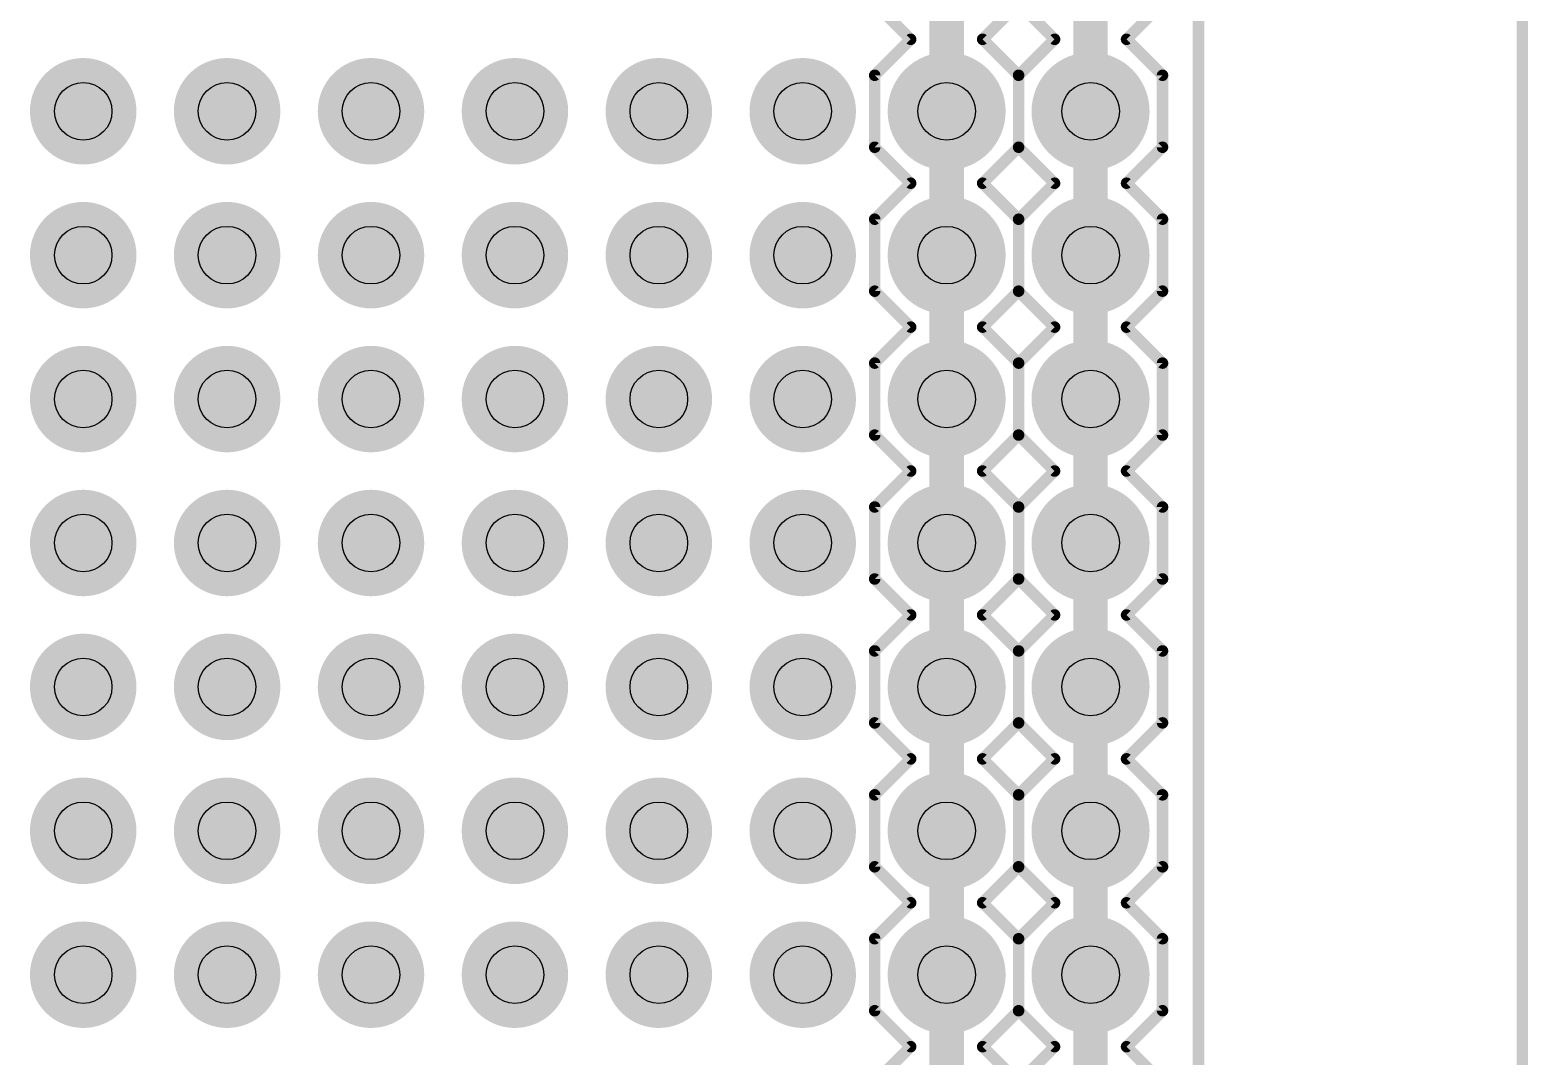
# Model space of a CAD drawing. Extents: x -27 to 84, y -12 to 86.
# Drawn here: x 57.48 to 83.92, y 15.07 to 33.19 of the extents above; entities that cross this region are included whole.
import ezdxf

# ---------------------------------------------------------------- set-up
doc = ezdxf.new("R2010")
doc.units = 0
for name, color, linetype in [('1', 12, 'CONTINUOUS'), ('17', 110, 'CONTINUOUS'), ('18', 110, 'CONTINUOUS'), ('20', 53, 'CONTINUOUS'), ('21', 41, 'CONTINUOUS'), ('29', 253, 'CONTINUOUS'), ('30', 253, 'CONTINUOUS'), ('44', 253, 'CONTINUOUS'), ('51', 53, 'CONTINUOUS')]:
    doc.layers.add(name, color=color, linetype=linetype)

# ---------------------------------------------------------------- blocks, each defined once
blk = doc.blocks.new('RECT')
blk.add_solid([(-0.5, -0.5), (0.5, -0.5), (-0.5, 0.5), (0.5, 0.5)])
blk = doc.blocks.new('ROUNDP')
at = {"const_width": 0.5}
blk.add_lwpolyline([(0, -0.25, 1), (0, 0.25, 1), (0, -0.25)], format="xyb", dxfattribs=at)
blk = doc.blocks.new('ROUNDV')
at = {"const_width": 0.5}
blk.add_lwpolyline([(0, -0.25, 1), (0, 0.25, 1), (0, -0.25)], format="xyb", dxfattribs=at)

msp = doc.modelspace()

# ---------------------------------------------------------------- linework, layer by layer
at = {"layer": '1', "const_width": 0.6096}
for points in [[(73.66, 31.75), (73.66, 34.29)], [(76.2, 31.75), (76.2, 34.29)], [(73.66, 29.21), (73.66, 31.75)], [(76.2, 29.21), (76.2, 31.75)], [(73.66, 26.67), (73.66, 29.21)], [(76.2, 26.67), (76.2, 29.21)], [(73.66, 24.13), (73.66, 26.67)], [(76.2, 24.13), (76.2, 26.67)], [(73.66, 21.59), (73.66, 24.13)], [(76.2, 21.59), (76.2, 24.13)], [(73.66, 19.05), (73.66, 21.59)], [(76.2, 19.05), (76.2, 21.59)], [(73.66, 16.51), (73.66, 19.05)], [(76.2, 16.51), (76.2, 19.05)], [(73.66, 13.97), (73.66, 16.51)], [(76.2, 13.97), (76.2, 16.51)]]:
    msp.add_lwpolyline(points, dxfattribs=at)
at = {"layer": '1', "const_width": 0.3048}
for points in [[(73.8124, 31.75, 1), (73.5076, 31.75)], [(76.3524, 31.75, 1), (76.0476, 31.75)], [(73.5076, 31.75, 1), (73.8124, 31.75)], [(76.0476, 31.75, 1), (76.3524, 31.75)], [(73.8124, 29.21, 1), (73.5076, 29.21)], [(73.5076, 29.21, 1), (73.8124, 29.21)], [(76.3524, 29.21, 1), (76.0476, 29.21)], [(76.0476, 29.21, 1), (76.3524, 29.21)], [(73.8124, 26.67, 1), (73.5076, 26.67)], [(76.3524, 26.67, 1), (76.0476, 26.67)], [(73.5076, 26.67, 1), (73.8124, 26.67)], [(76.0476, 26.67, 1), (76.3524, 26.67)], [(73.8124, 24.13, 1), (73.5076, 24.13)], [(76.3524, 24.13, 1), (76.0476, 24.13)], [(73.5076, 24.13, 1), (73.8124, 24.13)], [(76.0476, 24.13, 1), (76.3524, 24.13)], [(73.8124, 21.59, 1), (73.5076, 21.59)], [(73.5076, 21.59, 1), (73.8124, 21.59)], [(76.3524, 21.59, 1), (76.0476, 21.59)], [(76.0476, 21.59, 1), (76.3524, 21.59)], [(73.8124, 19.05, 1), (73.5076, 19.05)], [(76.3524, 19.05, 1), (76.0476, 19.05)], [(73.5076, 19.05, 1), (73.8124, 19.05)], [(76.0476, 19.05, 1), (76.3524, 19.05)], [(73.8124, 16.51, 1), (73.5076, 16.51)], [(73.5076, 16.51, 1), (73.8124, 16.51)], [(76.3524, 16.51, 1), (76.0476, 16.51)], [(76.0476, 16.51, 1), (76.3524, 16.51)]]:
    msp.add_lwpolyline(points, format="xyb", dxfattribs=at)
at = {"layer": '20', "const_width": 0.2032}
msp.add_lwpolyline([(83.82, 0.635), (83.82, 85.725)], dxfattribs=at)
at = {"layer": '21', "const_width": 0.2032}
for points in [[(78.105, 1.397), (78.105, 84.963)], [(73.025, 33.02), (72.39, 33.655)], [(74.93, 33.655), (74.295, 33.02)], [(75.565, 33.02), (74.93, 33.655)], [(77.47, 33.655), (76.835, 33.02)], [(72.39, 32.385), (73.025, 33.02)], [(74.295, 33.02), (74.93, 32.385)], [(74.93, 32.385), (75.565, 33.02)], [(76.835, 33.02), (77.47, 32.385)], [(72.39, 31.115), (72.39, 32.385)], [(74.93, 32.385), (74.93, 31.115)], [(74.93, 31.115), (74.93, 32.385)], [(77.47, 32.385), (77.47, 31.115)], [(72.39, 31.115), (73.025, 30.48)], [(74.295, 30.48), (74.93, 31.115)], [(74.93, 31.115), (75.565, 30.48)], [(76.835, 30.48), (77.47, 31.115)], [(72.39, 29.845), (73.025, 30.48)], [(74.295, 30.48), (74.93, 29.845)], [(74.93, 29.845), (75.565, 30.48)], [(76.835, 30.48), (77.47, 29.845)], [(72.39, 28.575), (72.39, 29.845)], [(74.93, 29.845), (74.93, 28.575)], [(74.93, 28.575), (74.93, 29.845)], [(77.47, 29.845), (77.47, 28.575)], [(73.025, 27.94), (72.39, 28.575)], [(74.93, 28.575), (74.295, 27.94)], [(75.565, 27.94), (74.93, 28.575)], [(77.47, 28.575), (76.835, 27.94)], [(72.39, 27.305), (73.025, 27.94)], [(74.295, 27.94), (74.93, 27.305)], [(74.93, 27.305), (75.565, 27.94)], [(76.835, 27.94), (77.47, 27.305)], [(72.39, 26.035), (72.39, 27.305)], [(74.93, 27.305), (74.93, 26.035)], [(74.93, 26.035), (74.93, 27.305)], [(77.47, 27.305), (77.47, 26.035)], [(73.025, 25.4), (72.39, 26.035)], [(74.93, 26.035), (74.295, 25.4)], [(75.565, 25.4), (74.93, 26.035)], [(77.47, 26.035), (76.835, 25.4)], [(72.39, 24.765), (73.025, 25.4)], [(74.295, 25.4), (74.93, 24.765)], [(74.93, 24.765), (75.565, 25.4)], [(76.835, 25.4), (77.47, 24.765)], [(72.39, 23.495), (72.39, 24.765)], [(74.93, 24.765), (74.93, 23.495)], [(74.93, 23.495), (74.93, 24.765)], [(77.47, 24.765), (77.47, 23.495)], [(72.39, 23.495), (73.025, 22.86)], [(74.295, 22.86), (74.93, 23.495)], [(74.93, 23.495), (75.565, 22.86)], [(76.835, 22.86), (77.47, 23.495)], [(72.39, 22.225), (73.025, 22.86)], [(74.295, 22.86), (74.93, 22.225)], [(74.93, 22.225), (75.565, 22.86)], [(76.835, 22.86), (77.47, 22.225)], [(72.39, 20.955), (72.39, 22.225)], [(74.93, 22.225), (74.93, 20.955)], [(74.93, 20.955), (74.93, 22.225)], [(77.47, 22.225), (77.47, 20.955)], [(72.39, 20.955), (73.025, 20.32)], [(74.295, 20.32), (74.93, 20.955)], [(74.93, 20.955), (75.565, 20.32)], [(76.835, 20.32), (77.47, 20.955)], [(72.39, 19.685), (73.025, 20.32)], [(74.295, 20.32), (74.93, 19.685)], [(74.93, 19.685), (75.565, 20.32)], [(76.835, 20.32), (77.47, 19.685)], [(72.39, 18.415), (72.39, 19.685)], [(74.93, 19.685), (74.93, 18.415)], [(74.93, 18.415), (74.93, 19.685)], [(77.47, 19.685), (77.47, 18.415)], [(73.025, 17.78), (72.39, 18.415)], [(74.93, 18.415), (74.295, 17.78)], [(75.565, 17.78), (74.93, 18.415)], [(77.47, 18.415), (76.835, 17.78)], [(72.39, 17.145), (73.025, 17.78)], [(74.295, 17.78), (74.93, 17.145)], [(74.93, 17.145), (75.565, 17.78)], [(76.835, 17.78), (77.47, 17.145)], [(72.39, 15.875), (72.39, 17.145)], [(74.93, 17.145), (74.93, 15.875)], [(74.93, 15.875), (74.93, 17.145)], [(77.47, 17.145), (77.47, 15.875)], [(73.025, 15.24), (72.39, 15.875)], [(74.93, 15.875), (74.295, 15.24)], [(75.565, 15.24), (74.93, 15.875)], [(77.47, 15.875), (76.835, 15.24)], [(72.39, 14.605), (73.025, 15.24)], [(74.295, 15.24), (74.93, 14.605)], [(74.93, 14.605), (75.565, 15.24)], [(76.835, 15.24), (77.47, 14.605)]]:
    msp.add_lwpolyline(points, dxfattribs=at)
at = {"layer": '21', "const_width": 0.1016}
for points in [[(73.0609, 32.9841, 1), (72.9891, 33.0559)], [(72.9891, 32.9841, 1), (73.0609, 33.0559)], [(74.3309, 33.0559, 1), (74.2591, 32.9841)], [(74.2591, 33.0559, 1), (74.3309, 32.9841)], [(75.6009, 32.9841, 1), (75.5291, 33.0559)], [(75.5291, 32.9841, 1), (75.6009, 33.0559)], [(76.8709, 33.0559, 1), (76.7991, 32.9841)], [(76.7991, 33.0559, 1), (76.8709, 32.9841)], [(72.4408, 32.385, 1), (72.3392, 32.385)], [(72.3541, 32.4209, 1), (72.4259, 32.3491)], [(74.9808, 32.385, 1), (74.8792, 32.385)], [(74.9808, 32.385, 1), (74.8792, 32.385)], [(74.8941, 32.4209, 1), (74.9659, 32.3491)], [(74.8941, 32.3491, 1), (74.9659, 32.4209)], [(77.5208, 32.385, 1), (77.4192, 32.385)], [(77.4341, 32.3491, 1), (77.5059, 32.4209)], [(72.4259, 31.1509, 1), (72.3541, 31.0791)], [(74.9659, 31.1509, 1), (74.8941, 31.0791)], [(74.9659, 31.0791, 1), (74.8941, 31.1509)], [(77.5059, 31.0791, 1), (77.4341, 31.1509)], [(72.3392, 31.115, 1), (72.4408, 31.115)], [(74.8792, 31.115, 1), (74.9808, 31.115)], [(74.8792, 31.115, 1), (74.9808, 31.115)], [(77.4192, 31.115, 1), (77.5208, 31.115)], [(73.0609, 30.4441, 1), (72.9891, 30.5159)], [(72.9891, 30.4441, 1), (73.0609, 30.5159)], [(74.3309, 30.5159, 1), (74.2591, 30.4441)], [(74.2591, 30.5159, 1), (74.3309, 30.4441)], [(75.6009, 30.4441, 1), (75.5291, 30.5159)], [(75.5291, 30.4441, 1), (75.6009, 30.5159)], [(76.8709, 30.5159, 1), (76.7991, 30.4441)], [(76.7991, 30.5159, 1), (76.8709, 30.4441)], [(72.4408, 29.845, 1), (72.3392, 29.845)], [(72.3541, 29.8809, 1), (72.4259, 29.8091)], [(74.9808, 29.845, 1), (74.8792, 29.845)], [(74.9808, 29.845, 1), (74.8792, 29.845)], [(74.8941, 29.8809, 1), (74.9659, 29.8091)], [(74.8941, 29.8091, 1), (74.9659, 29.8809)], [(77.5208, 29.845, 1), (77.4192, 29.845)], [(77.4341, 29.8091, 1), (77.5059, 29.8809)], [(72.4259, 28.6109, 1), (72.3541, 28.5391)], [(72.3392, 28.575, 1), (72.4408, 28.575)], [(74.9659, 28.6109, 1), (74.8941, 28.5391)], [(74.8792, 28.575, 1), (74.9808, 28.575)], [(74.8792, 28.575, 1), (74.9808, 28.575)], [(74.9659, 28.5391, 1), (74.8941, 28.6109)], [(77.4192, 28.575, 1), (77.5208, 28.575)], [(77.5059, 28.5391, 1), (77.4341, 28.6109)], [(73.0609, 27.9041, 1), (72.9891, 27.9759)], [(74.3309, 27.9759, 1), (74.2591, 27.9041)], [(75.6009, 27.9041, 1), (75.5291, 27.9759)], [(76.8709, 27.9759, 1), (76.7991, 27.9041)], [(72.9891, 27.9041, 1), (73.0609, 27.9759)], [(74.2591, 27.9759, 1), (74.3309, 27.9041)], [(75.5291, 27.9041, 1), (75.6009, 27.9759)], [(76.7991, 27.9759, 1), (76.8709, 27.9041)], [(72.4408, 27.305, 1), (72.3392, 27.305)], [(72.3541, 27.3409, 1), (72.4259, 27.2691)], [(74.9808, 27.305, 1), (74.8792, 27.305)], [(74.9808, 27.305, 1), (74.8792, 27.305)], [(74.8941, 27.3409, 1), (74.9659, 27.2691)], [(74.8941, 27.2691, 1), (74.9659, 27.3409)], [(77.5208, 27.305, 1), (77.4192, 27.305)], [(77.4341, 27.2691, 1), (77.5059, 27.3409)], [(72.4259, 26.0709, 1), (72.3541, 25.9991)], [(72.3392, 26.035, 1), (72.4408, 26.035)], [(74.9659, 26.0709, 1), (74.8941, 25.9991)], [(74.8792, 26.035, 1), (74.9808, 26.035)], [(74.8792, 26.035, 1), (74.9808, 26.035)], [(74.9659, 25.9991, 1), (74.8941, 26.0709)], [(77.4192, 26.035, 1), (77.5208, 26.035)], [(77.5059, 25.9991, 1), (77.4341, 26.0709)], [(73.0609, 25.3641, 1), (72.9891, 25.4359)], [(72.9891, 25.3641, 1), (73.0609, 25.4359)], [(74.3309, 25.4359, 1), (74.2591, 25.3641)], [(74.2591, 25.4359, 1), (74.3309, 25.3641)], [(75.6009, 25.3641, 1), (75.5291, 25.4359)], [(75.5291, 25.3641, 1), (75.6009, 25.4359)], [(76.8709, 25.4359, 1), (76.7991, 25.3641)], [(76.7991, 25.4359, 1), (76.8709, 25.3641)], [(72.4408, 24.765, 1), (72.3392, 24.765)], [(74.9808, 24.765, 1), (74.8792, 24.765)], [(74.9808, 24.765, 1), (74.8792, 24.765)], [(77.5208, 24.765, 1), (77.4192, 24.765)], [(72.3541, 24.8009, 1), (72.4259, 24.7291)], [(74.8941, 24.8009, 1), (74.9659, 24.7291)], [(74.8941, 24.7291, 1), (74.9659, 24.8009)], [(77.4341, 24.7291, 1), (77.5059, 24.8009)], [(72.4259, 23.5309, 1), (72.3541, 23.4591)], [(72.3392, 23.495, 1), (72.4408, 23.495)], [(74.9659, 23.5309, 1), (74.8941, 23.4591)], [(74.8792, 23.495, 1), (74.9808, 23.495)], [(74.8792, 23.495, 1), (74.9808, 23.495)], [(74.9659, 23.4591, 1), (74.8941, 23.5309)], [(77.4192, 23.495, 1), (77.5208, 23.495)], [(77.5059, 23.4591, 1), (77.4341, 23.5309)], [(73.0609, 22.8241, 1), (72.9891, 22.8959)], [(72.9891, 22.8241, 1), (73.0609, 22.8959)], [(74.3309, 22.8959, 1), (74.2591, 22.8241)], [(74.2591, 22.8959, 1), (74.3309, 22.8241)], [(75.6009, 22.8241, 1), (75.5291, 22.8959)], [(75.5291, 22.8241, 1), (75.6009, 22.8959)], [(76.8709, 22.8959, 1), (76.7991, 22.8241)], [(76.7991, 22.8959, 1), (76.8709, 22.8241)], [(72.4408, 22.225, 1), (72.3392, 22.225)], [(72.3541, 22.2609, 1), (72.4259, 22.1891)], [(74.9808, 22.225, 1), (74.8792, 22.225)], [(74.9808, 22.225, 1), (74.8792, 22.225)], [(74.8941, 22.2609, 1), (74.9659, 22.1891)], [(74.8941, 22.1891, 1), (74.9659, 22.2609)], [(77.5208, 22.225, 1), (77.4192, 22.225)], [(77.4341, 22.1891, 1), (77.5059, 22.2609)], [(72.4259, 20.9909, 1), (72.3541, 20.9191)], [(72.3392, 20.955, 1), (72.4408, 20.955)], [(74.9659, 20.9909, 1), (74.8941, 20.9191)], [(74.8792, 20.955, 1), (74.9808, 20.955)], [(74.8792, 20.955, 1), (74.9808, 20.955)], [(74.9659, 20.9191, 1), (74.8941, 20.9909)], [(77.4192, 20.955, 1), (77.5208, 20.955)], [(77.5059, 20.9191, 1), (77.4341, 20.9909)], [(73.0609, 20.2841, 1), (72.9891, 20.3559)], [(72.9891, 20.2841, 1), (73.0609, 20.3559)], [(74.3309, 20.3559, 1), (74.2591, 20.2841)], [(74.2591, 20.3559, 1), (74.3309, 20.2841)], [(75.6009, 20.2841, 1), (75.5291, 20.3559)], [(75.5291, 20.2841, 1), (75.6009, 20.3559)], [(76.8709, 20.3559, 1), (76.7991, 20.2841)], [(76.7991, 20.3559, 1), (76.8709, 20.2841)], [(72.4408, 19.685, 1), (72.3392, 19.685)], [(72.3541, 19.7209, 1), (72.4259, 19.6491)], [(74.9808, 19.685, 1), (74.8792, 19.685)], [(74.9808, 19.685, 1), (74.8792, 19.685)], [(74.8941, 19.7209, 1), (74.9659, 19.6491)], [(74.8941, 19.6491, 1), (74.9659, 19.7209)], [(77.5208, 19.685, 1), (77.4192, 19.685)], [(77.4341, 19.6491, 1), (77.5059, 19.7209)], [(72.4259, 18.4509, 1), (72.3541, 18.3791)], [(74.9659, 18.4509, 1), (74.8941, 18.3791)], [(74.9659, 18.3791, 1), (74.8941, 18.4509)], [(77.5059, 18.3791, 1), (77.4341, 18.4509)], [(72.3392, 18.415, 1), (72.4408, 18.415)], [(74.8792, 18.415, 1), (74.9808, 18.415)], [(74.8792, 18.415, 1), (74.9808, 18.415)], [(77.4192, 18.415, 1), (77.5208, 18.415)], [(73.0609, 17.7441, 1), (72.9891, 17.8159)], [(72.9891, 17.7441, 1), (73.0609, 17.8159)], [(74.3309, 17.8159, 1), (74.2591, 17.7441)], [(74.2591, 17.8159, 1), (74.3309, 17.7441)], [(75.6009, 17.7441, 1), (75.5291, 17.8159)], [(75.5291, 17.7441, 1), (75.6009, 17.8159)], [(76.8709, 17.8159, 1), (76.7991, 17.7441)], [(76.7991, 17.8159, 1), (76.8709, 17.7441)], [(72.4408, 17.145, 1), (72.3392, 17.145)], [(72.3541, 17.1809, 1), (72.4259, 17.1091)], [(74.9808, 17.145, 1), (74.8792, 17.145)], [(74.9808, 17.145, 1), (74.8792, 17.145)], [(74.8941, 17.1809, 1), (74.9659, 17.1091)], [(74.8941, 17.1091, 1), (74.9659, 17.1809)], [(77.5208, 17.145, 1), (77.4192, 17.145)], [(77.4341, 17.1091, 1), (77.5059, 17.1809)], [(72.4259, 15.9109, 1), (72.3541, 15.8391)], [(72.3392, 15.875, 1), (72.4408, 15.875)], [(74.9659, 15.9109, 1), (74.8941, 15.8391)], [(74.8792, 15.875, 1), (74.9808, 15.875)], [(74.8792, 15.875, 1), (74.9808, 15.875)], [(74.9659, 15.8391, 1), (74.8941, 15.9109)], [(77.4192, 15.875, 1), (77.5208, 15.875)], [(77.5059, 15.8391, 1), (77.4341, 15.9109)], [(73.0609, 15.2041, 1), (72.9891, 15.2759)], [(74.3309, 15.2759, 1), (74.2591, 15.2041)], [(75.6009, 15.2041, 1), (75.5291, 15.2759)], [(76.8709, 15.2759, 1), (76.7991, 15.2041)], [(72.9891, 15.2041, 1), (73.0609, 15.2759)], [(74.2591, 15.2759, 1), (74.3309, 15.2041)], [(75.5291, 15.2041, 1), (75.6009, 15.2759)], [(76.7991, 15.2759, 1), (76.8709, 15.2041)]]:
    msp.add_lwpolyline(points, format="xyb", dxfattribs=at)
at = {"layer": '44'}
for centre in [(58.42, 31.75), (60.96, 31.75), (63.5, 31.75), (66.04, 31.75), (68.58, 31.75), (71.12, 31.75), (73.66, 31.75), (76.2, 31.75), (58.42, 29.21), (60.96, 29.21), (63.5, 29.21), (66.04, 29.21), (68.58, 29.21), (71.12, 29.21), (73.66, 29.21), (76.2, 29.21), (58.42, 26.67), (60.96, 26.67), (63.5, 26.67), (66.04, 26.67), (68.58, 26.67), (71.12, 26.67), (73.66, 26.67), (76.2, 26.67), (58.42, 24.13), (60.96, 24.13), (63.5, 24.13), (66.04, 24.13), (68.58, 24.13), (71.12, 24.13), (73.66, 24.13), (76.2, 24.13), (58.42, 21.59), (60.96, 21.59), (63.5, 21.59), (66.04, 21.59), (68.58, 21.59), (71.12, 21.59), (73.66, 21.59), (76.2, 21.59), (58.42, 19.05), (60.96, 19.05), (63.5, 19.05), (66.04, 19.05), (68.58, 19.05), (71.12, 19.05), (73.66, 19.05), (76.2, 19.05), (58.42, 16.51), (60.96, 16.51), (63.5, 16.51), (66.04, 16.51), (68.58, 16.51), (71.12, 16.51), (73.66, 16.51), (76.2, 16.51)]:
    msp.add_circle(centre, 0.508, dxfattribs=at)

# ---------------------------------------------------------------- block references
at = {"layer": '17', "xscale": 1.8796, "yscale": 1.8796, "rotation": 180}
for p in [(73.66, 31.75), (73.66, 31.75), (76.2, 31.75), (76.2, 31.75), (73.66, 29.21), (73.66, 29.21), (76.2, 29.21), (76.2, 29.21), (73.66, 26.67), (73.66, 26.67), (76.2, 26.67), (76.2, 26.67), (73.66, 24.13), (73.66, 24.13), (76.2, 24.13), (76.2, 24.13), (73.66, 21.59), (73.66, 21.59), (76.2, 21.59), (76.2, 21.59), (73.66, 19.05), (73.66, 19.05), (76.2, 19.05), (76.2, 19.05), (73.66, 16.51), (73.66, 16.51), (76.2, 16.51), (76.2, 16.51)]:
    msp.add_blockref('ROUNDP', p, dxfattribs=at)
at = {"layer": '18', "xscale": 1.8796, "yscale": 1.8796}
for p in [(58.42, 31.75), (58.42, 31.75), (60.96, 31.75), (60.96, 31.75), (63.5, 31.75), (63.5, 31.75), (66.04, 31.75), (66.04, 31.75), (68.58, 31.75), (68.58, 31.75), (71.12, 31.75), (71.12, 31.75), (58.42, 29.21), (58.42, 29.21), (60.96, 29.21), (60.96, 29.21), (63.5, 29.21), (63.5, 29.21), (66.04, 29.21), (66.04, 29.21), (68.58, 29.21), (68.58, 29.21), (71.12, 29.21), (71.12, 29.21), (58.42, 26.67), (58.42, 26.67), (60.96, 26.67), (60.96, 26.67), (63.5, 26.67), (63.5, 26.67), (66.04, 26.67), (66.04, 26.67), (68.58, 26.67), (68.58, 26.67), (71.12, 26.67), (71.12, 26.67), (58.42, 24.13), (58.42, 24.13), (60.96, 24.13), (60.96, 24.13), (63.5, 24.13), (63.5, 24.13), (66.04, 24.13), (66.04, 24.13), (68.58, 24.13), (68.58, 24.13), (71.12, 24.13), (71.12, 24.13), (58.42, 21.59), (58.42, 21.59), (60.96, 21.59), (60.96, 21.59), (63.5, 21.59), (63.5, 21.59), (66.04, 21.59), (66.04, 21.59), (68.58, 21.59), (68.58, 21.59), (71.12, 21.59), (71.12, 21.59), (58.42, 19.05), (58.42, 19.05), (60.96, 19.05), (60.96, 19.05), (63.5, 19.05), (63.5, 19.05), (66.04, 19.05), (66.04, 19.05), (68.58, 19.05), (68.58, 19.05), (71.12, 19.05), (71.12, 19.05), (58.42, 16.51), (58.42, 16.51), (60.96, 16.51), (60.96, 16.51), (63.5, 16.51), (63.5, 16.51), (66.04, 16.51), (66.04, 16.51), (68.58, 16.51), (68.58, 16.51), (71.12, 16.51), (71.12, 16.51)]:
    msp.add_blockref('ROUNDV', p, dxfattribs=at)
at = {"layer": '29', "xscale": 2.0828, "yscale": 2.0828, "rotation": 180}
for p in [(73.66, 31.75), (76.2, 31.75), (73.66, 29.21), (76.2, 29.21), (73.66, 26.67), (76.2, 26.67), (73.66, 24.13), (76.2, 24.13), (73.66, 21.59), (76.2, 21.59), (73.66, 19.05), (76.2, 19.05), (73.66, 16.51), (76.2, 16.51)]:
    msp.add_blockref('ROUNDP', p, dxfattribs=at)
at = {"layer": '30', "xscale": 2.0828, "yscale": 2.0828, "rotation": 180}
for p in [(73.66, 31.75), (76.2, 31.75), (73.66, 29.21), (76.2, 29.21), (73.66, 26.67), (76.2, 26.67), (73.66, 24.13), (76.2, 24.13), (73.66, 21.59), (76.2, 21.59), (73.66, 19.05), (76.2, 19.05), (73.66, 16.51), (76.2, 16.51)]:
    msp.add_blockref('ROUNDP', p, dxfattribs=at)
at = {"layer": '51', "xscale": 0.508, "yscale": 0.508, "rotation": 90}
for p in [(73.66, 31.75), (76.2, 31.75), (73.66, 29.21), (76.2, 29.21), (73.66, 26.67), (76.2, 26.67), (73.66, 24.13), (76.2, 24.13), (73.66, 21.59), (76.2, 21.59), (73.66, 19.05), (76.2, 19.05), (73.66, 16.51), (76.2, 16.51)]:
    msp.add_blockref('RECT', p, dxfattribs=at)

doc.saveas('drawing.dxf')
